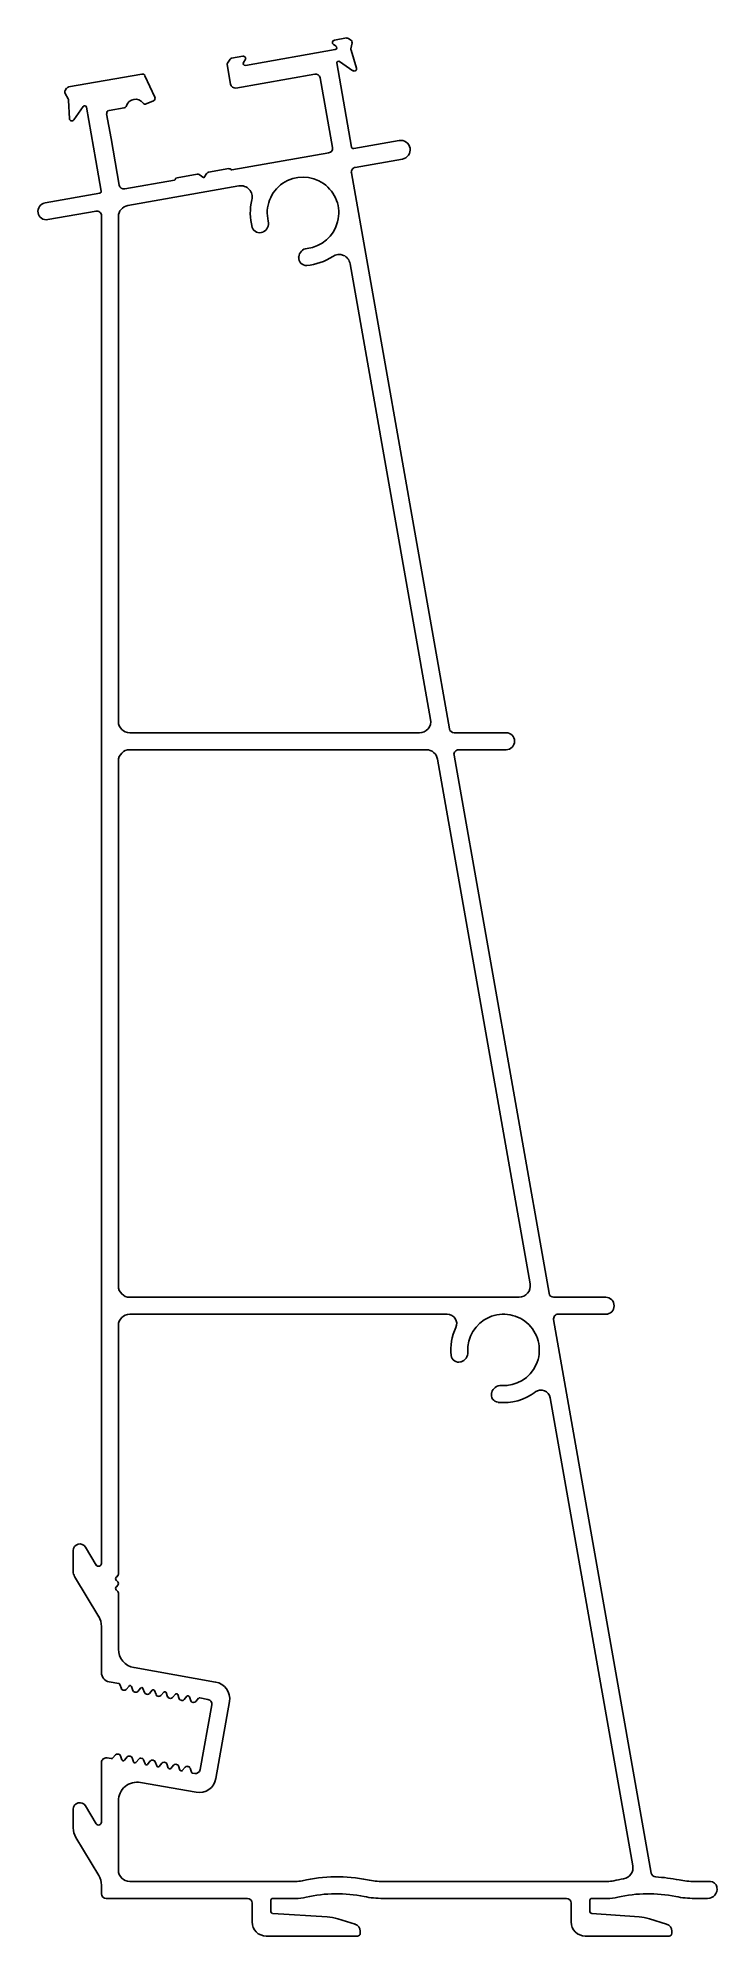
# Model space of a CAD drawing. Extents: x 3680 to 3752, y 1037 to 1238.
import ezdxf

# ---------------------------------------------------------------- set-up
doc = ezdxf.new("R2010")
doc.units = 0
doc.layers.get('0').update_dxf_attribs({"linetype": 'CONTINUOUS'})

msp = doc.modelspace()

# ---------------------------------------------------------------- linework, layer by layer
at = {"color": 0}
for p, q in [((3711.61, 1237.14), (3702.06, 1235.46)), ((3711.42, 1237.69), (3711.69, 1237.5)), ((3712.81, 1238.37), (3711.52, 1238.14)), ((3713.26, 1238.15), (3713.03, 1238.32)), ((3713.27, 1237.2), (3713.39, 1237.86)), ((3713.87, 1235.17), (3713.29, 1237.06)), ((3700.11, 1235.54), (3700.48, 1233.45)), ((3700.46, 1236.13), (3700.15, 1235.69)), ((3701.8, 1236.42), (3700.59, 1236.21)), ((3701.86, 1235.77), (3702.05, 1236.04)), ((3713.33, 1226.78), (3711.76, 1235.71)), ((3712.07, 1235.88), (3713.48, 1234.89)), ((3683.07, 1233.03), (3682.91, 1232.8)), ((3691.05, 1234.53), (3683.27, 1233.16)), ((3692.44, 1232.09), (3691.38, 1234.36)), ((3701.06, 1233.05), (3709.43, 1234.52)), ((3710.01, 1234.12), (3711.31, 1226.73)), ((3682.9, 1232.48), (3683.23, 1231.9)), ((3683.27, 1231.77), (3683.37, 1229.79)), ((3683.83, 1229.66), (3684.81, 1231.07)), ((3685.17, 1231.02), (3686.17, 1225.34)), ((3687.57, 1230.67), (3689.19, 1230.95)), ((3691.53, 1231.36), (3692.28, 1231.69)), ((3687.79, 1227.67), (3687.32, 1230.32)), ((3688.66, 1222.73), (3687.79, 1227.67)), ((3718.4, 1227.47), (3713.57, 1226.62)), ((3686.17, 1225.34), (3686.74, 1222.09)), ((3710.91, 1226.15), (3700.63, 1224.34)), ((3713.72, 1224.61), (3718.75, 1225.5)), ((3694.53, 1223.26), (3689.24, 1222.33)), ((3689.57, 1220.56), (3701.38, 1222.64)), ((3696.95, 1223.89), (3694.81, 1223.51)), ((3697.64, 1223.5), (3697.14, 1223.85)), ((3697.98, 1224), (3697.64, 1223.5)), ((3700.29, 1224.48), (3698.14, 1224.1)), ((3723.74, 1164.94), (3713.32, 1224.04)), ((3686.58, 1221.86), (3680.77, 1220.83)), ((3681.08, 1219.06), (3686.19, 1219.96)), ((3686.77, 1219.47), (3686.77, 1076.22)), ((3688.57, 1165.72), (3688.57, 1219.38)), ((3703.91, 1217.74), (3703.94, 1217.75)), ((3707.72, 1215.11), (3707.72, 1215.07)), ((3713.19, 1214.37), (3721.74, 1165.93)), ((3720.55, 1164.52), (3689.77, 1164.52)), ((3729.76, 1164.52), (3724.23, 1164.52)), ((3689.77, 1162.72), (3721.29, 1162.72)), ((3734.32, 1104.94), (3724.23, 1162.14)), ((3724.72, 1162.72), (3729.76, 1162.72)), ((3688.57, 1105.72), (3688.57, 1161.52)), ((3722.48, 1161.73), (3732.31, 1105.93)), ((3731.13, 1104.52), (3689.77, 1104.52)), ((3740.34, 1104.52), (3734.81, 1104.52)), ((3689.77, 1102.72), (3723.51, 1102.72)), ((3745.18, 1043.32), (3734.81, 1102.14)), ((3735.3, 1102.72), (3740.34, 1102.72)), ((3688.57, 1075.1), (3688.57, 1101.52)), ((3724.93, 1097.65), (3724.97, 1097.66)), ((3728.23, 1094.4), (3728.22, 1094.36)), ((3734.45, 1093.83), (3743.22, 1044.1)), ((3683.77, 1077.6), (3683.77, 1075.36)), ((3686.22, 1076.06), (3685.07, 1077.96)), ((3683.92, 1074.84), (3686.49, 1070.57)), ((3688.35, 1074.77), (3688.5, 1074.93)), ((3688.5, 1074.26), (3688.35, 1074.42)), ((3688.35, 1073.75), (3688.5, 1073.91)), ((3688.5, 1073.24), (3688.35, 1073.4)), ((3688.57, 1067.12), (3688.57, 1073.07)), ((3686.77, 1069.54), (3686.77, 1064.62)), ((3687.6, 1063.64), (3688.61, 1063.46)), ((3688.72, 1063.36), (3688.88, 1062.93)), ((3698.9, 1063.62), (3690.23, 1065.15)), ((3689.07, 1062.77), (3689.17, 1062.75)), ((3689.4, 1062.84), (3689.7, 1063.19)), ((3689.95, 1063.15), (3690.11, 1062.71)), ((3690.3, 1062.55), (3690.4, 1062.54)), ((3690.63, 1062.62), (3690.93, 1062.97)), ((3691.18, 1062.93), (3691.34, 1062.5)), ((3691.53, 1062.33), (3691.63, 1062.32)), ((3691.86, 1062.4), (3692.16, 1062.76)), ((3692.41, 1062.71), (3692.57, 1062.28)), ((3692.76, 1062.12), (3692.86, 1062.1)), ((3693.09, 1062.19), (3693.39, 1062.54)), ((3693.65, 1062.5), (3693.8, 1062.06)), ((3694, 1061.9), (3694.09, 1061.88)), ((3694.32, 1061.97), (3694.62, 1062.32)), ((3694.88, 1062.28), (3695.03, 1061.84)), ((3695.23, 1061.68), (3695.32, 1061.67)), ((3695.56, 1061.75), (3695.85, 1062.11)), ((3696.11, 1062.06), (3696.27, 1061.63)), ((3696.46, 1061.47), (3696.55, 1061.45)), ((3696.79, 1061.54), (3697.08, 1061.89)), ((3697.23, 1061.94), (3698.08, 1061.78)), ((3698.48, 1061.2), (3697.26, 1054.32)), ((3698.92, 1053.37), (3700.36, 1061.54)), ((3687.8, 1055.48), (3687.36, 1055.56)), ((3688.27, 1055.88), (3687.99, 1055.55)), ((3688.6, 1055.95), (3688.51, 1055.96)), ((3688.95, 1055.35), (3688.79, 1055.79)), ((3689.5, 1055.66), (3689.21, 1055.31)), ((3689.83, 1055.73), (3689.74, 1055.75)), ((3690.18, 1055.14), (3690.02, 1055.57)), ((3690.73, 1055.44), (3690.44, 1055.09)), ((3691.06, 1055.51), (3690.97, 1055.53)), ((3691.41, 1054.92), (3691.25, 1055.35)), ((3691.96, 1055.23), (3691.67, 1054.87)), ((3692.29, 1055.3), (3692.2, 1055.31)), ((3692.64, 1054.7), (3692.48, 1055.14)), ((3686.77, 1055.06), (3686.77, 1048.72)), ((3693.2, 1055.01), (3692.9, 1054.66)), ((3693.52, 1055.08), (3693.43, 1055.1)), ((3693.87, 1054.48), (3693.72, 1054.92)), ((3694.43, 1054.79), (3694.13, 1054.44)), ((3694.75, 1054.86), (3694.66, 1054.88)), ((3695.1, 1054.27), (3694.95, 1054.7)), ((3695.66, 1054.58), (3695.36, 1054.22)), ((3695.99, 1054.64), (3695.89, 1054.66)), ((3696.34, 1054.05), (3696.18, 1054.48)), ((3696.68, 1053.91), (3696.45, 1053.95)), ((3690.92, 1052.95), (3696.84, 1051.91)), ((3683.77, 1050.1), (3683.77, 1048.13)), ((3686.22, 1048.56), (3685.07, 1050.46)), ((3688.57, 1043.62), (3688.57, 1050.98)), ((3684.06, 1047.1), (3686.49, 1043.07)), ((3686.77, 1042.04), (3686.77, 1041.12)), ((3707.39, 1042.42), (3689.77, 1042.42)), ((3740.49, 1042.42), (3716.69, 1042.42)), ((3751.46, 1042.42), (3749.79, 1042.42)), ((3752.15, 1041.8), (3752.14, 1041.85)), ((3687.27, 1040.62), (3702.27, 1040.62)), ((3702.77, 1040.12), (3702.77, 1038.12)), ((3704.77, 1039.21), (3704.77, 1040.42)), ((3710.74, 1038.66), (3704.96, 1039.01)), ((3704.97, 1040.62), (3707.39, 1040.62)), ((3716.69, 1040.62), (3736.17, 1040.62)), ((3736.67, 1040.12), (3736.67, 1038.12)), ((3738.67, 1039.21), (3738.67, 1040.42)), ((3743.89, 1038.65), (3738.86, 1039.01)), ((3738.87, 1040.62), (3740.49, 1040.62)), ((3749.79, 1040.62), (3751.17, 1040.62)), ((3713.71, 1037.89), (3711.89, 1038.45)), ((3714.27, 1036.92), (3714.27, 1037.13)), ((3746.81, 1037.89), (3744.99, 1038.45)), ((3747.37, 1036.92), (3747.37, 1037.13)), ((3704.27, 1036.62), (3713.97, 1036.62)), ((3738.17, 1036.62), (3747.07, 1036.62))]:
    msp.add_line(p, q, dxfattribs=at)
for centre, radius, start, end in [((3711.56, 1237.89), 0.25, 100, 235), ((3711.57, 1237.34), 0.2, 280, 55), ((3712.86, 1238.07), 0.3, 55, 100), ((3713.09, 1237.91), 0.3, 350.3153, 55), ((3713.57, 1237.16), 0.3, 172.7862, 199.3681), ((3700.31, 1235.57), 0.2, 145, 190), ((3700.62, 1236.01), 0.2, 99.9764, 145), ((3701.84, 1236.18), 0.25, 325, 100), ((3702.02, 1235.65), 0.2, 145, 280), ((3711.96, 1235.71), 0.2, 55, 182.2376), ((3713.63, 1235.1), 0.25, 235, 17), ((3683.16, 1232.63), 0.3, 144.9551, 209.6847), ((3683.32, 1232.86), 0.3, 100, 144.9551), ((3691.11, 1234.24), 0.3, 25, 100), ((3700.97, 1233.54), 0.5, 190, 280), ((3709.52, 1234.03), 0.5, 10, 100), ((3682.97, 1231.75), 0.3, 3, 29.6847), ((3684.98, 1230.96), 0.2, 17.0666, 145), ((3687.62, 1230.37), 0.3, 100, 189.9964), ((3689.14, 1231.25), 0.3, 280, 342.5136), ((3690.38, 1230.86), 1, 37.1051, 162.5136), ((3691.41, 1231.64), 0.3, 217.1051, 293), ((3692.17, 1231.96), 0.3, 293, 25), ((3683.62, 1229.81), 0.25, 183, 325), ((3710.82, 1226.64), 0.5, 280, 10), ((3713.53, 1226.81), 0.2, 190, 280), ((3718.57, 1226.48), 1, 280, 100), ((3713.81, 1224.12), 0.5, 100, 190), ((3689.15, 1222.82), 0.5, 190, 280), ((3694.51, 1223.36), 0.1, 280, 344.623), ((3694.85, 1223.27), 0.25, 100, 164.623), ((3697, 1223.65), 0.25, 54.9959, 100), ((3698.19, 1223.86), 0.25, 100, 144.9959), ((3700.33, 1224.23), 0.25, 35.377, 100), ((3700.61, 1224.44), 0.1, 215.377, 280), ((3701.59, 1221.46), 1.2, 345.6843, 100), ((3708.18, 1219.78), 3.8, 276.4553, 193.5447), ((3680.92, 1219.95), 0.9, 100, 280), ((3686.54, 1222.06), 0.2, 280, 9.9904), ((3708.18, 1219.78), 5.6, 165.6843, 195.9753), ((3686.27, 1219.47), 0.5, 0, 100), ((3689.77, 1219.38), 1.2, 100, 180), ((3703.51, 1218.65), 1, 295.5694, 13.5447), ((3703.56, 1218.46), 0.8, 195.9753, 295.5694), ((3708.72, 1215.01), 1, 96.4553, 174.4306), ((3708.52, 1214.99), 0.8, 174.4306, 274.0247), ((3708.18, 1219.78), 5.6, 274.0247, 304.3157), ((3712.01, 1214.16), 1.2, 10, 124.3157), ((3689.77, 1165.72), 1.2, 180, 270), ((3720.55, 1165.72), 1.2, 270, 10), ((3724.23, 1165.02), 0.5, 190, 270), ((3729.76, 1163.62), 0.9, 270, 90), ((3689.77, 1161.52), 1.2, 90, 180), ((3721.29, 1161.52), 1.2, 10, 90), ((3724.72, 1162.22), 0.5, 90, 190), ((3689.77, 1105.72), 1.2, 180, 270), ((3731.13, 1105.72), 1.2, 270, 10), ((3734.81, 1105.02), 0.5, 190, 270), ((3740.34, 1103.62), 0.9, 270, 90), ((3689.77, 1101.52), 1.2, 90, 180), ((3723.51, 1101.72), 1, 334.8973, 90), ((3729.49, 1098.92), 3.8, 266.4553, 183.5447), ((3735.3, 1102.22), 0.5, 90, 190), ((3729.49, 1098.92), 5.6, 154.8973, 185.9753), ((3724.71, 1098.42), 0.8, 185.9753, 285.5694), ((3724.7, 1098.63), 1, 285.5694, 3.5447), ((3728.99, 1094.15), 0.8, 164.4306, 264.0247), ((3729.19, 1094.13), 1, 86.4553, 164.4306), ((3729.49, 1098.92), 5.6, 264.0247, 307.0357), ((3733.46, 1093.66), 1, 10, 127.0357), ((3684.47, 1077.6), 0.7, 31.0239, 180), ((3684.77, 1075.36), 1, 180, 211.0239), ((3686.47, 1076.22), 0.3, 211.0239, 360), ((3688.52, 1074.6), 0.25, 135, 225), ((3688.52, 1073.58), 0.25, 135, 225), ((3688.32, 1075.1), 0.25, 315, 0), ((3688.32, 1074.09), 0.25, 315, 45), ((3688.32, 1073.07), 0.25, 0, 45), ((3684.77, 1069.54), 2, 0, 31.0239), ((3690.57, 1067.12), 2, 180, 260), ((3687.77, 1064.62), 1, 180, 260), ((3688.58, 1063.31), 0.15, 20, 80), ((3689.81, 1063.1), 0.15, 80, 140), ((3689.81, 1063.1), 0.15, 20, 80), ((3698.59, 1061.85), 1.8, 350, 80), ((3689.11, 1063.02), 0.25, 200, 260), ((3689.21, 1063), 0.25, 260, 320), ((3690.35, 1062.8), 0.25, 200, 260), ((3690.44, 1062.78), 0.25, 260, 320), ((3691.04, 1062.88), 0.15, 80, 140), ((3691.04, 1062.88), 0.15, 20, 80), ((3691.58, 1062.58), 0.25, 200, 260), ((3691.67, 1062.56), 0.25, 260, 320), ((3692.27, 1062.66), 0.15, 80, 140), ((3692.27, 1062.66), 0.15, 20, 80), ((3692.81, 1062.36), 0.25, 200, 260), ((3692.9, 1062.35), 0.25, 260, 320), ((3693.5, 1062.44), 0.15, 80, 140), ((3693.5, 1062.44), 0.15, 20, 80), ((3694.04, 1062.15), 0.25, 200, 260), ((3694.13, 1062.13), 0.25, 260, 320), ((3694.74, 1062.23), 0.15, 80, 140), ((3694.74, 1062.23), 0.15, 20, 80), ((3695.27, 1061.93), 0.25, 200, 260), ((3695.36, 1061.91), 0.25, 260, 320), ((3695.97, 1062.01), 0.15, 80, 140), ((3695.97, 1062.01), 0.15, 20, 80), ((3696.5, 1061.71), 0.25, 200, 260), ((3696.59, 1061.7), 0.25, 260, 320), ((3697.2, 1061.79), 0.15, 79.4255, 140), ((3697.99, 1061.29), 0.5, 350, 79.4255), ((3687.27, 1055.06), 0.5, 80, 180), ((3687.84, 1055.68), 0.2, 260, 320), ((3688.46, 1055.72), 0.25, 80, 140), ((3688.56, 1055.7), 0.25, 20, 80), ((3689.09, 1055.4), 0.15, 200, 260), ((3689.09, 1055.4), 0.15, 260, 320), ((3689.69, 1055.5), 0.25, 80, 140), ((3689.79, 1055.48), 0.25, 20, 80), ((3690.32, 1055.19), 0.15, 200, 260), ((3690.92, 1055.28), 0.25, 80, 140), ((3691.02, 1055.27), 0.25, 20, 80), ((3692.16, 1055.07), 0.25, 80, 140), ((3692.25, 1055.05), 0.25, 20, 80), ((3690.32, 1055.19), 0.15, 260, 320), ((3691.55, 1054.97), 0.15, 200, 260), ((3691.55, 1054.97), 0.15, 260, 320), ((3692.78, 1054.75), 0.15, 200, 260), ((3692.78, 1054.75), 0.15, 260, 320), ((3693.39, 1054.85), 0.25, 80, 140), ((3693.48, 1054.83), 0.25, 20, 80), ((3694.01, 1054.54), 0.15, 200, 260), ((3694.01, 1054.54), 0.15, 260, 320), ((3694.62, 1054.63), 0.25, 80, 140), ((3694.71, 1054.62), 0.25, 20, 80), ((3695.25, 1054.32), 0.15, 200, 260), ((3695.25, 1054.32), 0.15, 260, 320), ((3695.85, 1054.42), 0.25, 80, 140), ((3695.94, 1054.4), 0.25, 20, 80), ((3696.48, 1054.1), 0.15, 200, 260), ((3696.77, 1054.4), 0.5, 260, 350), ((3697.15, 1053.68), 1.8, 260, 350), ((3690.57, 1050.98), 2, 80, 180), ((3684.47, 1050.1), 0.7, 31.0239, 180), ((3685.77, 1048.13), 2, 180, 211.0239), ((3686.47, 1048.72), 0.3, 211.0239, 360), ((3684.77, 1042.04), 2, 0, 31.0239), ((3689.77, 1043.62), 1.2, 180, 270), ((3742.04, 1043.89), 1.2, 279.363, 10), ((3745.68, 1043.4), 0.5, 190, 267.2594), ((3687.27, 1041.12), 0.5, 180, 270), ((3707.39, 1045.62), 3.2, 270, 283.0196), ((3711.77, 1026.67), 16.25, 78.3928, 103.0196), ((3711.77, 1026.67), 14.45, 78.3928, 103.0196), ((3716.69, 1050.62), 8.2, 258.3928, 270), ((3740.49, 1045.62), 3.2, 270, 283.0196), ((3744.87, 1026.67), 16.25, 99.363, 103.0196), ((3744.87, 1026.67), 14.45, 78.3928, 103.0196), ((3744.87, 1026.67), 16.25, 78.3928, 87.2594), ((3749.79, 1050.62), 8.2, 258.3928, 270), ((3751.17, 1041.62), 1, 270, 10), ((3751.46, 1041.72), 0.7, 10, 90), ((3702.27, 1040.12), 0.5, 0, 90), ((3704.97, 1040.42), 0.2, 90, 180), ((3704.97, 1039.21), 0.2, 180, 266.4808), ((3707.39, 1045.62), 5, 270, 283.0196), ((3716.69, 1050.62), 10, 258.3928, 270), ((3736.17, 1040.12), 0.5, 0, 90), ((3738.87, 1040.42), 0.2, 90, 180), ((3738.87, 1039.21), 0.2, 180, 265.9197), ((3740.49, 1045.62), 5, 270, 283.0196), ((3749.79, 1050.62), 10, 258.3928, 270), ((3704.27, 1038.12), 1.5, 180, 270), ((3710.43, 1033.67), 5, 73, 86.4808), ((3713.47, 1037.13), 0.8, 0, 73), ((3738.17, 1038.12), 1.5, 180, 270), ((3743.53, 1033.67), 5, 73, 85.9197), ((3746.57, 1037.13), 0.8, 0, 73), ((3713.97, 1036.92), 0.3, 270, 360), ((3747.07, 1036.92), 0.3, 270, 360)]:
    msp.add_arc(centre, radius, start, end, dxfattribs=at)

doc.saveas('drawing.dxf')
